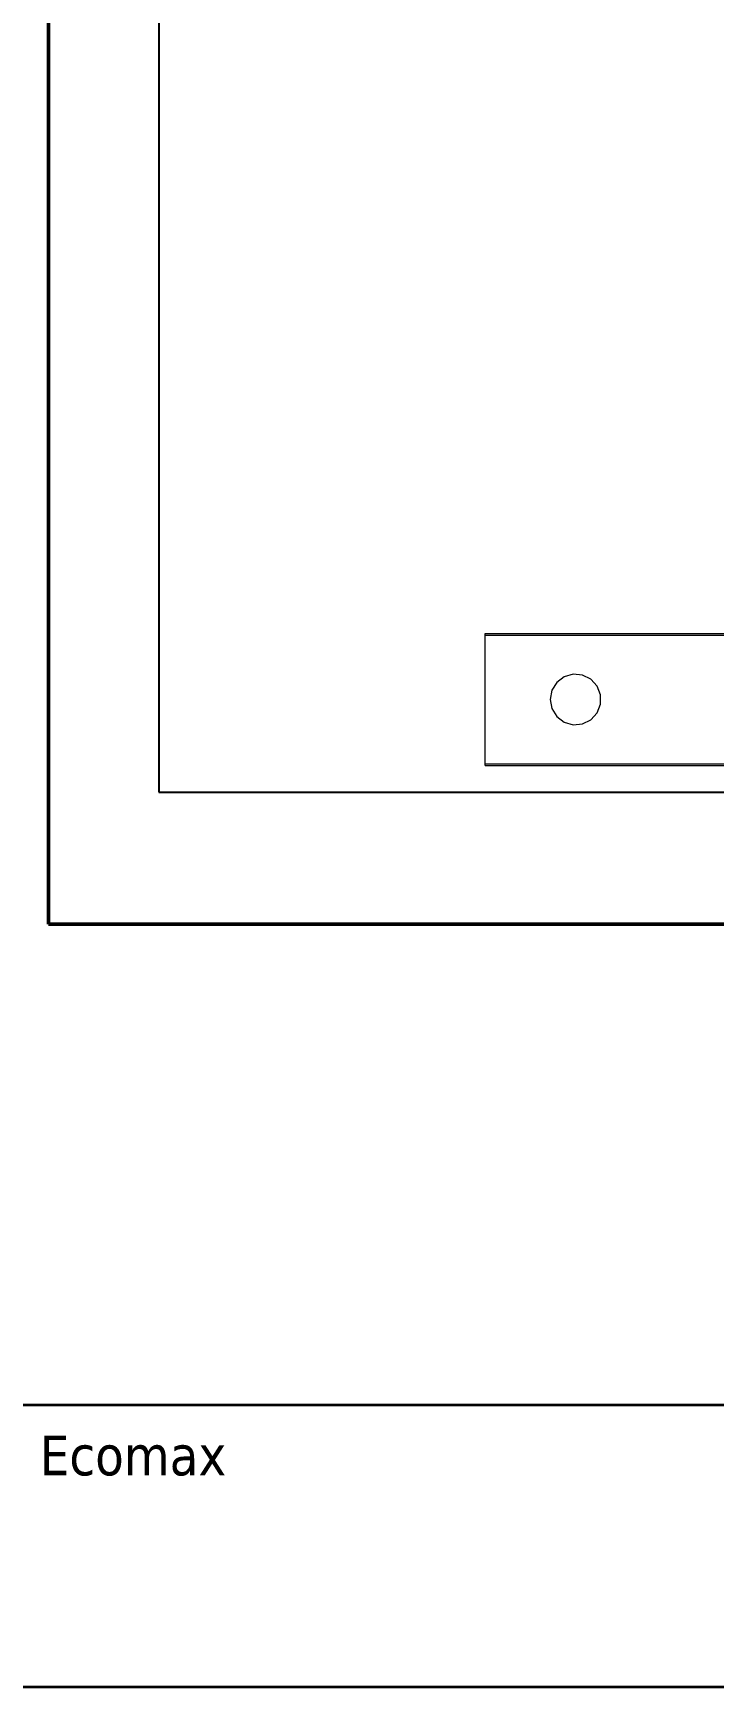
# Model space of a CAD drawing. Header units: millimetres. Extents: x 0 to 1680, y 0 to 1188.
# Drawn here: x 738.5 to 892.9, y 0 to 375.2 of the extents above; entities that cross this region are included whole.
import ezdxf
from ezdxf.enums import TextEntityAlignment as Align

# ---------------------------------------------------------------- set-up
doc = ezdxf.new("R2010")
doc.units = ezdxf.units.MM
for name, color, linetype, lineweight in [('EPLAN100', 7, 'Continuous', 13), ('EPLAN201', 7, 'Continuous', 9), ('EPLAN310', 5, 'Continuous', 5), ('EPLAN400', 5, 'Continuous', 9), ('EPLAN440', 73, 'Continuous', 9), ('EPLAN451', 7, 'Continuous', 9), ('EPLAN452', 7, 'Continuous', 9), ('EPLAN453', 7, 'Continuous', 9), ('EPLAN500', 7, 'Continuous', 9), ('EPLAN501', 7, 'Continuous', 9), ('EPLAN502', 7, 'Continuous', 9), ('EPLAN503', 7, 'Continuous', 9), ('EPLAN504', 7, 'Continuous', 9)]:
    doc.layers.add(name, color=color, linetype=linetype, lineweight=lineweight)
doc.styles.add('Tahoma', font='')
doc.styles.get('Tahoma').set_extended_font_data('Tahoma')

# ---------------------------------------------------------------- blocks, each defined once
blk = doc.blocks.new('EPLFRAME')
at = {"layer": 'EPLAN201', "linetype": 'Continuous', "lineweight": 35, "ltscale": 4}
blk.add_line((0, 64), (1680, 64), dxfattribs=at)
blk.add_lwpolyline([(0, 0), (1680, 0), (1680, 1188), (0, 1188)], close=True, dxfattribs=at)
at = {"layer": 'EPLAN451', "color": 7, "style": 'Tahoma'}
for tag, p, height in [('14_10014', (404, 48), 9.03), ('14_10015', (740, 48), 9.03), ('14_10011', (404, 20), 9.03), ('14_10013', (1328, 20), 6.5), ('14_10151', (292, 4), 6.5), ('14_10300', (1660, 4), 6.5)]:
    blk.add_attdef(tag, p, '', height=height, dxfattribs=at)
blk.add_attdef('4_25020', text='', height=6.5, dxfattribs=at).set_placement((1652, 4), align=Align.RIGHT)
at = {"layer": 'EPLAN452', "color": 7, "style": 'Tahoma'}
for tag, p, height in [('4_11041', (4, 68), 9.03), ('4_11071[1]', (4, 52), 6.5), ('4_11074[1]', (84, 52), 6.5), ('4_11070[1]', (164, 52), 6.5), ('4_11024', (292, 52), 6.5), ('4_11011', (924, 48), 9.03), ('4_11030', (1204, 48), 9.03), ('4_20132_1001', (1496, 52), 6.5), ('4_11071[2]', (4, 36), 6.5), ('4_11074[2]', (84, 36), 6.5), ('4_11070[2]', (164, 36), 6.5), ('4_11022', (292, 36), 6.5), ('4_20134_1001', (1496, 36), 6.5), ('4_11071[3]', (4, 20), 6.5), ('4_11074[3]', (84, 20), 6.5), ('4_11070[3]', (164, 20), 6.5), ('4_11080', (292, 20), 6.5), ('4_11059', (1204, 20), 6.5)]:
    blk.add_attdef(tag, p, '', height=height, dxfattribs=at)
for tag, height, p in [('4_11040', 9.03, (1676, 68)), ('4_11000', 6.5, (1676, 20)), ('4_11085', 6.5, (564, 4)), ('4_11086', 6.5, (732, 4))]:
    blk.add_attdef(tag, text='', height=height, dxfattribs=at).set_placement(p, align=Align.RIGHT)
at = {"layer": 'EPLAN453', "color": 7, "style": 'Tahoma'}
for tag, p in [('53_19005_1', (84, 1172)), ('53_19005', (252, 1172)), ('53_19005_8', (420, 1172)), ('53_19005_6', (588, 1172)), ('53_19005_7', (756, 1172)), ('53_19005_9', (924, 1172)), ('53_19005_3', (1092, 1172)), ('53_19005_2', (1260, 1172)), ('53_19005_4', (1428, 1172)), ('53_19005_5', (1596, 1172))]:
    blk.add_attdef(tag, text='', height=5.42, dxfattribs=at).set_placement(p, align=Align.BOTTOM_CENTER)
blk = doc.blocks.new('EPLSYM_LibrarySPECIAL_Symbol11_Variant0_Placement8')
at = {"layer": 'EPLAN310', "lineweight": 25, "ltscale": 16}
blk.add_lwpolyline([(0, -440), (350, -440), (350, 0), (0, 0)], close=True, dxfattribs=at)
at = {"layer": 'EPLAN400', "color": 5, "style": 'Tahoma'}
blk.add_attdef('17_20010', text='', height=2.2575, dxfattribs=at).set_placement((-1.5, -0.9515), align=Align.TOP_RIGHT)
at = {"layer": 'EPLAN440', "color": 73, "style": 'Tahoma'}
blk.add_attdef('17_20300', text='', height=1.6254, dxfattribs=at).set_placement((-1.5, -4.57508), align=Align.TOP_RIGHT)
at = {"layer": 'EPLAN500', "color": 7, "style": 'Tahoma'}
blk.add_attdef('17_20027', text='', height=1.6254, dxfattribs=at).set_placement((-1.5, -7.27508), align=Align.TOP_RIGHT)
at = {"layer": 'EPLAN501', "color": 7, "style": 'Tahoma'}
blk.add_attdef('17_20011', text='', height=1.6254, dxfattribs=at).set_placement((-1.5, -12.67508), align=Align.TOP_RIGHT)
at = {"layer": 'EPLAN502', "color": 7, "style": 'Tahoma'}
blk.add_attdef('17_20025', text='', height=1.6254, dxfattribs=at).set_placement((-1.5, -15.37508), align=Align.TOP_RIGHT)
at = {"layer": 'EPLAN503', "color": 7, "style": 'Tahoma'}
blk.add_attdef('17_20024', text='', height=1.6254, dxfattribs=at).set_placement((-1.5, -18.07508), align=Align.TOP_RIGHT)
at = {"layer": 'EPLAN504', "color": 7, "style": 'Tahoma'}
blk.add_attdef('17_20901[1]', text='', height=1.6254, dxfattribs=at).set_placement((-1.5, -9.97508), align=Align.TOP_RIGHT)

msp = doc.modelspace()

# ---------------------------------------------------------------- linework, layer by layer
at = {"layer": 'EPLAN100', "lineweight": 0, "ltscale": 4}
for p, q in [((841, 238.6), (1021, 238.6)), ((841, 209.4), (1021, 209.4)), ((841, 209), (1021, 209))]:
    msp.add_line(p, q, dxfattribs=at)
at = {"layer": 'EPLAN100', "lineweight": 50, "ltscale": 16}
msp.add_lwpolyline([(742, 173), (1142, 173), (1142, 673), (742, 673)], close=True, dxfattribs=at)
at = {"layer": 'EPLAN100', "lineweight": 0, "ltscale": 4}
for points in [[(841, 209), (841, 239), (1021, 239)], [(856.14, 226.08), (855.75, 224), (856.14, 221.92), (857.25, 220.13), (858.94, 218.85), (860.97, 218.27), (863.07, 218.47), (864.97, 219.41), (866.39, 220.97), (867.15, 222.94), (867.15, 225.06), (866.39, 227.03), (864.97, 228.59), (863.07, 229.53), (860.97, 229.73), (858.94, 229.15), (857.25, 227.87), (856.14, 226.08)]]:
    msp.add_lwpolyline(points, dxfattribs=at)

# ---------------------------------------------------------------- block references
ref = msp.add_blockref('EPLFRAME', (0, 0))
ref.add_attrib('14_10015', 'Ecomax', (740, 48), dxfattribs={"layer": 'EPLAN451', "color": 7, "height": 9.03, "style": 'Tahoma'})
msp.add_blockref('EPLSYM_LibrarySPECIAL_Symbol11_Variant0_Placement8', (767, 643))

doc.saveas('drawing.dxf')
